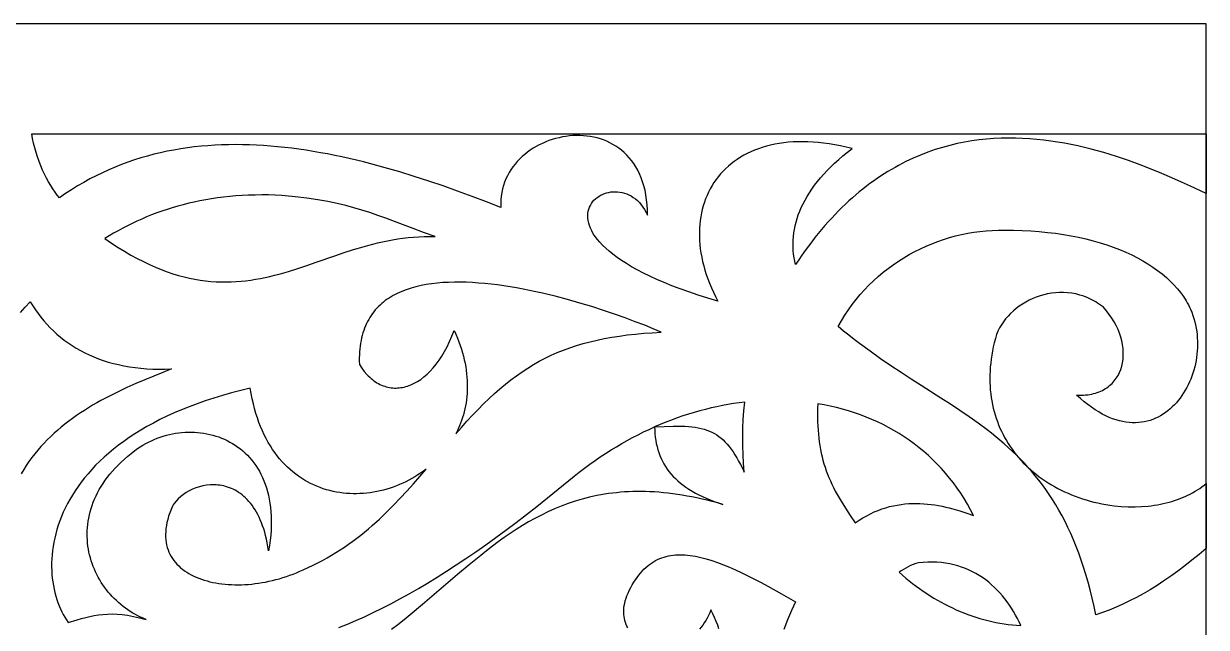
# Model space of a CAD drawing. Extents: x -52 to 65, y -44 to -4.
# Drawn here: x 31.56 to 64.55, y -20.97 to -4.15 of the extents above; entities that cross this region are included whole.
import ezdxf

# ---------------------------------------------------------------- set-up
doc = ezdxf.new("R2010")
doc.units = 0
doc.header["$MEASUREMENT"] = 0
doc.layers.get('0').update_dxf_attribs({"linetype": 'CONTINUOUS'})
doc.layers.add('LAYER_1', color=18, linetype='CONTINUOUS')

msp = doc.modelspace()

# ---------------------------------------------------------------- linework, layer by layer
msp.add_line((64.545, -44.134), (64.545, -4.148))
at = {"layer": 'LAYER_1'}
for points in [[(64.545, -4.148), (-51.907, -4.148)], [(31.473, -12.2), (31.61, -12.047), (31.748, -11.896), (31.817, -12.008), (31.89, -12.117), (31.966, -12.223), (32.045, -12.327), (32.128, -12.427), (32.214, -12.525), (32.303, -12.619), (32.396, -12.71), (32.492, -12.798), (32.592, -12.883), (32.695, -12.964), (32.802, -13.041), (32.912, -13.116), (33.026, -13.186), (33.144, -13.253), (33.265, -13.316), (33.389, -13.376), (33.517, -13.431), (33.649, -13.483), (33.784, -13.531), (33.922, -13.575), (34.065, -13.614), (34.211, -13.649), (34.36, -13.681), (34.514, -13.707), (34.671, -13.73), (34.831, -13.748), (34.996, -13.761), (35.164, -13.77), (35.336, -13.774), (35.511, -13.773), (35.69, -13.768), (35.44, -13.866), (35.189, -13.967), (34.939, -14.07), (34.69, -14.177), (34.442, -14.288), (34.197, -14.403), (33.956, -14.524), (33.718, -14.65), (33.601, -14.715), (33.485, -14.782), (33.37, -14.851), (33.257, -14.922), (33.145, -14.994), (33.035, -15.068), (32.927, -15.145), (32.82, -15.223), (32.716, -15.303), (32.613, -15.386), (32.512, -15.471), (32.414, -15.558), (32.317, -15.647), (32.223, -15.74), (32.131, -15.834), (32.042, -15.931), (31.956, -16.031), (31.872, -16.134), (31.79, -16.239), (31.712, -16.347), (31.636, -16.459), (31.564, -16.573), (31.494, -16.69)], [(40.357, -20.975), (40.592, -20.881), (40.829, -20.78), (41.069, -20.673), (41.312, -20.559), (41.558, -20.438), (41.806, -20.311), (42.058, -20.177), (42.312, -20.036), (42.57, -19.888), (42.83, -19.734), (43.093, -19.573), (43.359, -19.405), (43.627, -19.231), (43.899, -19.05), (44.173, -18.863), (44.451, -18.669), (44.731, -18.468), (45.014, -18.26), (45.299, -18.046), (45.588, -17.825), (45.879, -17.597), (46.174, -17.363), (46.471, -17.122), (46.771, -16.875), (46.914, -16.758), (47.059, -16.644), (47.204, -16.533), (47.35, -16.425), (47.497, -16.32), (47.645, -16.219), (47.794, -16.121), (47.943, -16.026), (48.093, -15.935), (48.244, -15.846), (48.395, -15.761), (48.547, -15.679), (48.7, -15.601), (48.853, -15.525), (49.006, -15.453), (49.16, -15.384), (49.163, -15.481), (49.169, -15.575), (49.178, -15.668), (49.191, -15.758), (49.207, -15.847), (49.226, -15.933), (49.249, -16.018), (49.275, -16.1), (49.305, -16.181), (49.338, -16.26), (49.375, -16.337), (49.416, -16.412), (49.46, -16.486), (49.508, -16.557), (49.56, -16.627), (49.615, -16.695), (49.675, -16.761), (49.738, -16.825), (49.805, -16.888), (49.877, -16.948), (49.952, -17.007), (50.032, -17.064), (50.115, -17.12), (50.203, -17.174), (50.295, -17.226), (50.392, -17.276), (50.492, -17.325), (50.597, -17.372), (50.707, -17.417), (50.821, -17.461), (50.939, -17.503), (51.062, -17.544), (50.914, -17.502), (50.768, -17.464), (50.623, -17.428), (50.481, -17.394), (50.34, -17.363), (50.201, -17.335), (50.064, -17.309), (49.929, -17.286), (49.796, -17.265), (49.664, -17.247), (49.534, -17.231), (49.405, -17.217), (49.279, -17.206), (49.153, -17.197), (49.03, -17.191), (48.908, -17.186), (48.787, -17.184), (48.668, -17.184), (48.55, -17.186), (48.434, -17.191), (48.319, -17.197), (48.206, -17.205), (48.094, -17.216), (47.983, -17.228), (47.873, -17.242), (47.765, -17.258), (47.658, -17.277), (47.552, -17.296), (47.344, -17.342), (47.141, -17.394), (46.942, -17.453), (46.746, -17.518), (46.555, -17.59), (46.367, -17.667), (46.182, -17.75), (46.001, -17.839), (45.822, -17.933), (45.646, -18.031), (45.473, -18.134), (45.302, -18.242), (45.133, -18.353), (44.965, -18.468), (44.799, -18.587), (44.635, -18.71), (44.472, -18.835), (44.309, -18.963), (43.986, -19.226), (43.663, -19.497), (43.013, -20.053), (42.682, -20.335), (42.344, -20.616), (42.172, -20.756), (41.998, -20.894), (41.822, -21.032)], [(48.411, -20.984), (48.386, -20.936), (48.364, -20.886), (48.345, -20.835), (48.329, -20.782), (48.316, -20.726), (48.307, -20.67), (48.301, -20.611), (48.298, -20.551), (48.299, -20.49), (48.304, -20.426), (48.312, -20.362), (48.325, -20.295), (48.342, -20.228), (48.363, -20.158), (48.388, -20.088), (48.418, -20.016), (48.452, -19.943), (48.493, -19.862), (48.536, -19.785), (48.579, -19.712), (48.624, -19.643), (48.669, -19.577), (48.716, -19.515), (48.764, -19.457), (48.813, -19.402), (48.863, -19.35), (48.914, -19.302), (48.966, -19.257), (49.019, -19.215), (49.074, -19.176), (49.129, -19.141), (49.185, -19.109), (49.243, -19.08), (49.301, -19.053), (49.36, -19.03), (49.421, -19.01), (49.482, -18.992), (49.545, -18.978), (49.608, -18.966), (49.673, -18.957), (49.738, -18.95), (49.804, -18.946), (49.872, -18.945), (49.94, -18.946), (50.009, -18.949), (50.079, -18.955), (50.151, -18.963), (50.223, -18.973), (50.296, -18.986), (50.445, -19.018), (50.597, -19.058), (50.753, -19.106), (50.913, -19.161), (51.076, -19.224), (51.243, -19.293), (51.413, -19.368), (51.587, -19.449), (51.763, -19.536), (51.943, -19.627), (52.127, -19.723), (52.313, -19.823), (52.696, -20.033), (53.09, -20.256), (52.979, -20.502), (52.869, -20.761), (52.76, -21.033)], [(50.954, -21.014), (50.918, -20.91), (50.878, -20.805), (50.833, -20.698), (50.783, -20.59), (50.727, -20.48), (50.695, -20.56), (50.661, -20.636), (50.624, -20.709), (50.585, -20.778), (50.544, -20.844), (50.501, -20.906), (50.456, -20.965), (50.409, -21.021)]]:
    msp.add_lwpolyline(points, dxfattribs=at)
for points in [[(31.792, -7.213), (64.545, -7.213), (64.545, -8.88), (64.102, -8.674), (63.853, -8.561), (63.587, -8.442), (63.306, -8.322), (63.009, -8.2), (62.698, -8.079), (62.374, -7.961), (62.207, -7.903), (62.038, -7.848), (61.865, -7.793), (61.69, -7.741), (61.512, -7.691), (61.332, -7.643), (61.15, -7.597), (60.965, -7.555), (60.778, -7.515), (60.589, -7.479), (60.398, -7.447), (60.206, -7.418), (60.012, -7.393), (59.816, -7.372), (59.619, -7.356), (59.421, -7.345), (59.221, -7.338), (59.02, -7.337), (58.819, -7.341), (58.617, -7.35), (58.413, -7.366), (58.21, -7.387), (58.006, -7.415), (57.801, -7.45), (57.596, -7.491), (57.391, -7.54), (57.187, -7.595), (56.982, -7.658), (56.777, -7.729), (56.573, -7.808), (56.369, -7.895), (56.268, -7.942), (56.166, -7.991), (56.065, -8.042), (55.964, -8.095), (55.863, -8.151), (55.762, -8.208), (55.662, -8.268), (55.561, -8.331), (55.461, -8.395), (55.362, -8.462), (55.262, -8.532), (55.163, -8.604), (55.064, -8.678), (54.966, -8.755), (54.868, -8.834), (54.77, -8.916), (54.673, -9.001), (54.576, -9.088), (54.479, -9.177), (54.383, -9.27), (54.288, -9.365), (54.192, -9.463), (54.098, -9.563), (54.003, -9.667), (53.91, -9.773), (53.816, -9.882), (53.724, -9.994), (53.631, -10.109), (53.54, -10.226), (53.449, -10.347), (53.358, -10.471), (53.268, -10.598), (53.179, -10.727), (53.09, -10.86), (53.068, -10.765), (53.05, -10.668), (53.036, -10.572), (53.026, -10.474), (53.02, -10.376), (53.019, -10.278), (53.022, -10.179), (53.029, -10.079), (53.041, -9.979), (53.057, -9.879), (53.077, -9.778), (53.102, -9.677), (53.132, -9.575), (53.167, -9.474), (53.206, -9.372), (53.25, -9.269), (53.299, -9.167), (53.354, -9.064), (53.413, -8.961), (53.477, -8.858), (53.546, -8.755), (53.62, -8.652), (53.7, -8.549), (53.785, -8.446), (53.876, -8.343), (53.972, -8.24), (54.073, -8.137), (54.18, -8.034), (54.292, -7.932), (54.411, -7.829), (54.534, -7.727), (54.664, -7.625), (54.5, -7.585), (54.339, -7.55), (54.181, -7.52), (54.026, -7.495), (53.873, -7.474), (53.724, -7.458), (53.577, -7.446), (53.433, -7.439), (53.292, -7.436), (53.154, -7.438), (53.019, -7.444), (52.887, -7.454), (52.759, -7.468), (52.633, -7.486), (52.511, -7.508), (52.391, -7.534), (52.275, -7.563), (52.162, -7.597), (52.052, -7.634), (51.946, -7.674), (51.843, -7.718), (51.743, -7.766), (51.646, -7.816), (51.553, -7.871), (51.464, -7.928), (51.377, -7.988), (51.295, -8.052), (51.215, -8.118), (51.14, -8.188), (51.067, -8.26), (50.999, -8.335), (50.934, -8.413), (50.872, -8.493), (50.815, -8.576), (50.761, -8.661), (50.71, -8.749), (50.664, -8.839), (50.621, -8.931), (50.582, -9.025), (50.547, -9.122), (50.515, -9.221), (50.488, -9.321), (50.465, -9.423), (50.445, -9.528), (50.429, -9.634), (50.418, -9.741), (50.41, -9.85), (50.407, -9.961), (50.407, -10.073), (50.412, -10.187), (50.421, -10.302), (50.434, -10.418), (50.451, -10.535), (50.473, -10.653), (50.498, -10.772), (50.528, -10.893), (50.562, -11.014), (50.601, -11.136), (50.644, -11.258), (50.691, -11.381), (50.743, -11.505), (50.799, -11.629), (50.86, -11.754), (50.925, -11.879), (50.641, -11.794), (50.371, -11.709), (50.115, -11.623), (49.872, -11.536), (49.642, -11.449), (49.425, -11.361), (49.22, -11.273), (49.027, -11.185), (48.846, -11.097), (48.677, -11.009), (48.519, -10.922), (48.373, -10.834), (48.237, -10.747), (48.111, -10.66), (47.996, -10.574), (47.89, -10.489), (47.795, -10.404), (47.708, -10.321), (47.631, -10.239), (47.562, -10.157), (47.502, -10.078), (47.45, -9.999), (47.407, -9.922), (47.37, -9.847), (47.342, -9.773), (47.32, -9.702), (47.305, -9.632), (47.296, -9.565), (47.294, -9.499), (47.298, -9.436), (47.308, -9.376), (47.322, -9.318), (47.342, -9.262), (47.367, -9.21), (47.397, -9.16), (47.43, -9.114), (47.468, -9.07), (47.509, -9.03), (47.554, -8.993), (47.602, -8.959), (47.653, -8.929), (47.706, -8.903), (47.762, -8.881), (47.819, -8.862), (47.879, -8.848), (47.94, -8.837), (48.001, -8.831), (48.064, -8.83), (48.128, -8.832), (48.192, -8.84), (48.255, -8.852), (48.319, -8.869), (48.382, -8.89), (48.444, -8.917), (48.505, -8.949), (48.565, -8.987), (48.623, -9.029), (48.679, -9.077), (48.733, -9.131), (48.784, -9.191), (48.833, -9.256), (48.878, -9.327), (48.92, -9.405), (48.959, -9.488), (48.957, -9.337), (48.949, -9.192), (48.935, -9.053), (48.915, -8.919), (48.891, -8.791), (48.86, -8.669), (48.825, -8.552), (48.785, -8.44), (48.741, -8.334), (48.691, -8.233), (48.638, -8.138), (48.581, -8.048), (48.519, -7.963), (48.454, -7.883), (48.386, -7.809), (48.314, -7.739), (48.239, -7.675), (48.162, -7.615), (48.081, -7.56), (47.998, -7.51), (47.913, -7.465), (47.826, -7.425), (47.737, -7.389), (47.646, -7.358), (47.554, -7.331), (47.46, -7.309), (47.365, -7.292), (47.269, -7.278), (47.173, -7.27), (47.076, -7.265), (46.979, -7.265), (46.881, -7.268), (46.784, -7.276), (46.687, -7.288), (46.59, -7.304), (46.494, -7.324), (46.399, -7.348), (46.305, -7.376), (46.212, -7.407), (46.121, -7.443), (46.031, -7.482), (45.943, -7.524), (45.857, -7.57), (45.773, -7.62), (45.692, -7.673), (45.613, -7.73), (45.537, -7.79), (45.465, -7.853), (45.395, -7.919), (45.329, -7.989), (45.266, -8.062), (45.207, -8.138), (45.152, -8.216), (45.102, -8.298), (45.055, -8.383), (45.013, -8.471), (44.976, -8.561), (44.944, -8.655), (44.918, -8.751), (44.896, -8.849), (44.88, -8.951), (44.87, -9.054), (44.866, -9.161), (44.868, -9.269), (44.468, -9.113), (44.067, -8.96), (43.665, -8.812), (43.262, -8.669), (42.858, -8.532), (42.455, -8.402), (42.051, -8.277), (41.647, -8.161), (41.244, -8.052), (41.042, -8.001), (40.841, -7.952), (40.64, -7.905), (40.439, -7.86), (40.238, -7.818), (40.038, -7.779), (39.838, -7.742), (39.638, -7.707), (39.439, -7.675), (39.24, -7.646), (39.041, -7.62), (38.843, -7.596), (38.645, -7.576), (38.448, -7.558), (38.252, -7.544), (38.055, -7.533), (37.86, -7.524), (37.665, -7.52), (37.471, -7.518), (37.277, -7.52), (37.084, -7.526), (36.892, -7.535), (36.7, -7.547), (36.509, -7.564), (36.319, -7.584), (36.13, -7.608), (35.942, -7.636), (35.755, -7.668), (35.568, -7.704), (35.382, -7.744), (35.198, -7.788), (35.014, -7.836), (34.831, -7.889), (34.65, -7.946), (34.469, -8.008), (34.29, -8.074), (34.111, -8.145), (33.934, -8.22), (33.758, -8.3), (33.583, -8.385), (33.41, -8.475), (33.237, -8.569), (33.066, -8.669), (32.896, -8.774), (32.728, -8.884), (32.561, -8.999), (32.499, -8.924), (32.438, -8.842), (32.377, -8.754), (32.317, -8.659), (32.259, -8.558), (32.201, -8.452), (32.146, -8.341), (32.093, -8.226), (32.042, -8.108), (31.995, -7.986), (31.951, -7.861), (31.91, -7.734), (31.874, -7.605), (31.841, -7.475), (31.814, -7.344)], [(33.827, -10.134), (34.013, -10.262), (34.196, -10.38), (34.377, -10.491), (34.554, -10.594), (34.729, -10.69), (34.901, -10.778), (35.07, -10.859), (35.237, -10.932), (35.402, -10.999), (35.564, -11.06), (35.723, -11.114), (35.881, -11.161), (36.036, -11.203), (36.189, -11.239), (36.341, -11.27), (36.49, -11.294), (36.638, -11.314), (36.784, -11.329), (36.928, -11.339), (37.07, -11.344), (37.212, -11.345), (37.351, -11.342), (37.49, -11.335), (37.627, -11.324), (37.763, -11.309), (37.898, -11.291), (38.032, -11.27), (38.165, -11.246), (38.297, -11.219), (38.429, -11.189), (38.56, -11.157), (38.69, -11.123), (38.949, -11.049), (39.207, -10.969), (39.464, -10.883), (39.72, -10.795), (40.237, -10.616), (40.498, -10.528), (40.761, -10.443), (41.027, -10.363), (41.162, -10.326), (41.298, -10.29), (41.435, -10.256), (41.573, -10.225), (41.712, -10.196), (41.853, -10.169), (41.995, -10.146), (42.139, -10.125), (42.284, -10.108), (42.431, -10.094), (42.58, -10.084), (42.731, -10.078), (42.884, -10.075), (43.038, -10.077), (42.718, -9.962), (42.425, -9.854), (41.903, -9.659), (41.666, -9.571), (41.439, -9.489), (41.218, -9.412), (40.998, -9.341), (40.775, -9.276), (40.545, -9.215), (40.303, -9.158), (40.045, -9.106), (39.767, -9.058), (39.464, -9.013), (39.132, -8.972), (38.767, -8.934), (38.575, -8.926), (38.387, -8.921), (38.201, -8.92), (38.017, -8.922), (37.836, -8.928), (37.658, -8.936), (37.482, -8.948), (37.309, -8.963), (37.139, -8.982), (36.97, -9.003), (36.805, -9.027), (36.641, -9.054), (36.48, -9.085), (36.322, -9.118), (36.165, -9.153), (36.011, -9.192), (35.859, -9.233), (35.709, -9.277), (35.562, -9.323), (35.416, -9.372), (35.273, -9.423), (35.132, -9.477), (34.993, -9.533), (34.856, -9.591), (34.72, -9.652), (34.587, -9.715), (34.456, -9.78), (34.326, -9.847), (34.199, -9.916), (34.073, -9.987), (33.949, -10.06)], [(64.545, -16.963), (64.545, -18.762), (64.54, -18.767), (64.343, -18.937), (64.145, -19.099), (63.949, -19.254), (63.753, -19.401), (63.558, -19.542), (63.363, -19.675), (63.17, -19.8), (62.977, -19.919), (62.785, -20.031), (62.594, -20.136), (62.404, -20.234), (62.214, -20.325), (62.026, -20.409), (61.838, -20.487), (61.652, -20.558), (61.467, -20.623), (61.416, -20.384), (61.363, -20.152), (61.306, -19.926), (61.248, -19.708), (61.186, -19.496), (61.122, -19.291), (61.055, -19.092), (60.986, -18.899), (60.915, -18.712), (60.841, -18.531), (60.764, -18.355), (60.685, -18.185), (60.604, -18.02), (60.521, -17.86), (60.435, -17.705), (60.347, -17.555), (60.257, -17.409), (60.165, -17.267), (60.071, -17.13), (59.974, -16.997), (59.876, -16.868), (59.775, -16.743), (59.673, -16.621), (59.569, -16.502), (59.463, -16.387), (59.355, -16.275), (59.245, -16.165), (59.134, -16.059), (59.021, -15.955), (58.906, -15.853), (58.789, -15.753), (58.671, -15.656), (58.552, -15.56), (58.43, -15.466), (58.184, -15.282), (57.931, -15.103), (57.674, -14.928), (57.411, -14.754), (57.144, -14.581), (56.596, -14.232), (56.317, -14.053), (56.034, -13.869), (55.748, -13.679), (55.459, -13.482), (55.167, -13.275), (54.873, -13.059), (54.726, -12.947), (54.578, -12.831), (54.429, -12.712), (54.28, -12.59), (54.37, -12.43), (54.464, -12.273), (54.564, -12.122), (54.67, -11.975), (54.78, -11.832), (54.894, -11.694), (55.014, -11.561), (55.137, -11.433), (55.265, -11.309), (55.397, -11.19), (55.532, -11.076), (55.672, -10.967), (55.814, -10.863), (55.96, -10.764), (56.109, -10.67), (56.26, -10.581), (56.414, -10.498), (56.571, -10.419), (56.73, -10.346), (56.891, -10.279), (57.054, -10.216), (57.219, -10.16), (57.385, -10.108), (57.553, -10.063), (57.721, -10.023), (57.891, -9.988), (58.061, -9.96), (58.232, -9.937), (58.404, -9.92), (58.575, -9.908), (58.747, -9.903), (58.918, -9.904), (59.166, -9.905), (59.409, -9.911), (59.648, -9.923), (59.883, -9.94), (60.112, -9.962), (60.337, -9.989), (60.558, -10.021), (60.773, -10.058), (60.983, -10.1), (61.188, -10.147), (61.387, -10.198), (61.581, -10.253), (61.769, -10.313), (61.951, -10.377), (62.128, -10.444), (62.298, -10.516), (62.463, -10.592), (62.621, -10.671), (62.772, -10.754), (62.917, -10.84), (63.056, -10.93), (63.187, -11.023), (63.312, -11.119), (63.43, -11.218), (63.54, -11.32), (63.643, -11.424), (63.739, -11.532), (63.828, -11.641), (63.908, -11.754), (63.981, -11.868), (64.014, -11.926), (64.046, -11.985), (64.075, -12.044), (64.103, -12.104), (64.138, -12.189), (64.17, -12.276), (64.198, -12.363), (64.223, -12.452), (64.244, -12.541), (64.262, -12.631), (64.276, -12.721), (64.287, -12.812), (64.294, -12.903), (64.299, -12.994), (64.3, -13.085), (64.297, -13.176), (64.292, -13.267), (64.284, -13.358), (64.272, -13.447), (64.258, -13.537), (64.24, -13.625), (64.22, -13.713), (64.196, -13.799), (64.17, -13.884), (64.141, -13.968), (64.11, -14.051), (64.075, -14.132), (64.038, -14.211), (63.999, -14.289), (63.957, -14.364), (63.912, -14.438), (63.865, -14.509), (63.816, -14.578), (63.764, -14.644), (63.71, -14.708), (63.653, -14.769), (63.595, -14.828), (63.534, -14.883), (63.471, -14.935), (63.406, -14.984), (63.339, -15.029), (63.27, -15.071), (63.199, -15.109), (63.126, -15.144), (63.051, -15.174), (62.975, -15.201), (62.896, -15.223), (62.816, -15.241), (62.735, -15.255), (62.651, -15.264), (62.567, -15.268), (62.48, -15.267), (62.392, -15.262), (62.303, -15.251), (62.212, -15.236), (62.12, -15.215), (62.027, -15.188), (61.932, -15.156), (61.837, -15.118), (61.74, -15.074), (61.642, -15.024), (61.543, -14.968), (61.443, -14.906), (61.342, -14.838), (61.24, -14.762), (61.137, -14.681), (61.033, -14.592), (60.929, -14.497), (60.994, -14.499), (61.057, -14.499), (61.119, -14.497), (61.179, -14.493), (61.237, -14.486), (61.294, -14.478), (61.349, -14.467), (61.403, -14.455), (61.455, -14.441), (61.505, -14.425), (61.554, -14.407), (61.601, -14.387), (61.646, -14.365), (61.69, -14.342), (61.732, -14.317), (61.772, -14.291), (61.811, -14.263), (61.848, -14.234), (61.883, -14.203), (61.917, -14.17), (61.949, -14.137), (61.979, -14.102), (62.007, -14.065), (62.034, -14.028), (62.059, -13.989), (62.083, -13.949), (62.125, -13.866), (62.16, -13.78), (62.188, -13.689), (62.209, -13.595), (62.223, -13.499), (62.23, -13.4), (62.23, -13.298), (62.223, -13.195), (62.209, -13.091), (62.188, -12.985), (62.16, -12.879), (62.125, -12.773), (62.082, -12.666), (62.032, -12.56), (61.975, -12.455), (61.911, -12.351), (61.839, -12.249), (61.76, -12.148), (61.673, -12.05), (61.621, -12.009), (61.568, -11.971), (61.514, -11.936), (61.46, -11.902), (61.405, -11.871), (61.351, -11.841), (61.24, -11.789), (61.128, -11.745), (61.016, -11.708), (60.903, -11.68), (60.79, -11.659), (60.676, -11.645), (60.563, -11.638), (60.451, -11.638), (60.34, -11.645), (60.229, -11.657), (60.12, -11.676), (60.013, -11.701), (59.907, -11.732), (59.804, -11.768), (59.703, -11.809), (59.604, -11.855), (59.509, -11.906), (59.417, -11.961), (59.329, -12.021), (59.244, -12.085), (59.163, -12.152), (59.087, -12.223), (59.015, -12.298), (58.948, -12.376), (58.886, -12.456), (58.829, -12.54), (58.779, -12.625), (58.734, -12.714), (58.695, -12.804), (58.662, -12.921), (58.632, -13.037), (58.605, -13.152), (58.582, -13.266), (58.561, -13.38), (58.544, -13.492), (58.531, -13.604), (58.52, -13.714), (58.513, -13.824), (58.508, -13.932), (58.507, -14.039), (58.509, -14.146), (58.513, -14.251), (58.521, -14.355), (58.531, -14.458), (58.545, -14.56), (58.561, -14.66), (58.58, -14.759), (58.602, -14.857), (58.627, -14.954), (58.654, -15.05), (58.684, -15.144), (58.717, -15.236), (58.753, -15.328), (58.791, -15.418), (58.831, -15.506), (58.875, -15.594), (58.92, -15.679), (58.968, -15.763), (59.019, -15.846), (59.072, -15.927), (59.128, -16.007), (59.185, -16.085), (59.246, -16.161), (59.308, -16.236), (59.373, -16.309), (59.44, -16.38), (59.509, -16.45), (59.58, -16.518), (59.653, -16.584), (59.729, -16.648), (59.806, -16.711), (59.886, -16.772), (59.967, -16.831), (60.051, -16.888), (60.137, -16.943), (60.224, -16.996), (60.313, -17.047), (60.404, -17.097), (60.497, -17.144), (60.592, -17.189), (60.689, -17.233), (60.787, -17.274), (60.887, -17.313), (60.988, -17.35), (61.091, -17.385), (61.196, -17.417), (61.303, -17.448), (61.41, -17.476), (61.52, -17.502), (61.631, -17.526), (61.743, -17.548), (61.856, -17.567), (61.971, -17.584), (62.172, -17.601), (62.367, -17.61), (62.557, -17.611), (62.741, -17.604), (62.92, -17.59), (63.008, -17.58), (63.094, -17.568), (63.179, -17.555), (63.263, -17.539), (63.345, -17.522), (63.426, -17.503), (63.506, -17.482), (63.584, -17.46), (63.661, -17.435), (63.737, -17.409), (63.811, -17.381), (63.885, -17.352), (63.957, -17.321), (64.027, -17.287), (64.096, -17.253), (64.164, -17.216), (64.231, -17.178), (64.297, -17.139), (64.361, -17.097), (64.424, -17.054), (64.485, -17.01)], [(43.613, -15.581), (43.77, -15.399), (43.927, -15.224), (44.081, -15.056), (44.235, -14.895), (44.388, -14.742), (44.541, -14.595), (44.693, -14.454), (44.845, -14.32), (44.998, -14.193), (45.152, -14.071), (45.307, -13.956), (45.463, -13.847), (45.621, -13.744), (45.781, -13.646), (45.943, -13.555), (46.108, -13.468), (46.275, -13.388), (46.446, -13.312), (46.62, -13.242), (46.798, -13.177), (46.98, -13.116), (47.167, -13.061), (47.358, -13.01), (47.555, -12.964), (47.756, -12.922), (47.963, -12.884), (48.177, -12.851), (48.396, -12.822), (48.622, -12.797), (48.855, -12.775), (49.094, -12.758), (49.342, -12.744), (49.123, -12.651), (48.883, -12.553), (48.621, -12.451), (48.342, -12.347), (48.045, -12.241), (47.734, -12.136), (47.411, -12.032), (47.076, -11.931), (46.733, -11.834), (46.383, -11.743), (46.028, -11.657), (45.85, -11.617), (45.671, -11.58), (45.491, -11.544), (45.312, -11.511), (45.133, -11.481), (44.955, -11.453), (44.777, -11.429), (44.6, -11.407), (44.424, -11.389), (44.25, -11.374), (44.078, -11.362), (43.908, -11.354), (43.739, -11.351), (43.574, -11.351), (43.411, -11.355), (43.251, -11.364), (43.094, -11.377), (42.94, -11.395), (42.791, -11.417), (42.645, -11.445), (42.503, -11.478), (42.366, -11.516), (42.233, -11.56), (42.106, -11.609), (41.983, -11.664), (41.866, -11.725), (41.81, -11.758), (41.755, -11.792), (41.701, -11.828), (41.649, -11.865), (41.599, -11.904), (41.55, -11.945), (41.502, -11.988), (41.457, -12.032), (41.413, -12.077), (41.37, -12.125), (41.33, -12.174), (41.291, -12.225), (41.253, -12.277), (41.218, -12.332), (41.185, -12.388), (41.153, -12.446), (41.123, -12.506), (41.095, -12.568), (41.07, -12.631), (41.046, -12.697), (41.024, -12.765), (41.004, -12.834), (40.986, -12.905), (40.971, -12.979), (40.957, -13.054), (40.946, -13.132), (40.937, -13.211), (40.93, -13.293), (40.926, -13.376), (40.923, -13.462), (40.923, -13.55), (40.926, -13.64), (40.993, -13.743), (41.063, -13.836), (41.137, -13.922), (41.175, -13.961), (41.213, -13.998), (41.253, -14.033), (41.293, -14.066), (41.333, -14.097), (41.374, -14.125), (41.416, -14.152), (41.458, -14.176), (41.5, -14.198), (41.543, -14.218), (41.587, -14.236), (41.631, -14.251), (41.675, -14.265), (41.72, -14.276), (41.765, -14.285), (41.81, -14.292), (41.855, -14.297), (41.901, -14.3), (41.947, -14.301), (41.993, -14.299), (42.039, -14.296), (42.085, -14.29), (42.132, -14.283), (42.178, -14.273), (42.225, -14.261), (42.271, -14.247), (42.363, -14.212), (42.456, -14.169), (42.547, -14.118), (42.638, -14.058), (42.727, -13.99), (42.815, -13.914), (42.902, -13.83), (42.987, -13.737), (43.069, -13.636), (43.15, -13.526), (43.227, -13.409), (43.302, -13.283), (43.374, -13.149), (43.443, -13.007), (43.508, -12.857), (43.569, -12.698), (43.616, -12.803), (43.659, -12.907), (43.7, -13.01), (43.736, -13.112), (43.77, -13.214), (43.8, -13.315), (43.827, -13.414), (43.851, -13.513), (43.872, -13.611), (43.89, -13.708), (43.905, -13.804), (43.917, -13.9), (43.926, -13.994), (43.932, -14.087), (43.935, -14.18), (43.936, -14.271), (43.934, -14.361), (43.929, -14.45), (43.922, -14.538), (43.912, -14.625), (43.9, -14.711), (43.885, -14.796), (43.868, -14.88), (43.849, -14.963), (43.827, -15.044), (43.803, -15.124), (43.776, -15.204), (43.748, -15.281), (43.717, -15.358), (43.684, -15.434), (43.649, -15.508)], [(37.884, -14.306), (37.617, -14.369), (37.358, -14.437), (37.107, -14.507), (36.863, -14.581), (36.627, -14.658), (36.398, -14.738), (36.177, -14.82), (35.964, -14.906), (35.757, -14.994), (35.558, -15.085), (35.365, -15.179), (35.18, -15.275), (35.001, -15.373), (34.829, -15.473), (34.664, -15.575), (34.506, -15.679), (34.353, -15.786), (34.208, -15.893), (34.068, -16.003), (33.935, -16.114), (33.808, -16.226), (33.687, -16.34), (33.571, -16.454), (33.462, -16.57), (33.358, -16.687), (33.26, -16.805), (33.168, -16.923), (33.081, -17.042), (32.999, -17.162), (32.923, -17.282), (32.852, -17.402), (32.786, -17.522), (32.725, -17.643), (32.669, -17.763), (32.617, -17.884), (32.571, -18.004), (32.529, -18.124), (32.491, -18.243), (32.458, -18.362), (32.43, -18.48), (32.405, -18.597), (32.385, -18.714), (32.369, -18.829), (32.357, -18.944), (32.348, -19.057), (32.344, -19.169), (32.343, -19.279), (32.346, -19.388), (32.352, -19.495), (32.362, -19.6), (32.375, -19.704), (32.391, -19.805), (32.411, -19.905), (32.434, -20.002), (32.459, -20.097), (32.487, -20.19), (32.519, -20.28), (32.552, -20.367), (32.589, -20.452), (32.628, -20.533), (32.669, -20.612), (32.713, -20.688), (32.759, -20.761), (32.807, -20.83), (33.056, -20.755), (33.176, -20.721), (33.294, -20.69), (33.412, -20.662), (33.53, -20.639), (33.65, -20.62), (33.773, -20.606), (33.899, -20.597), (34.03, -20.595), (34.167, -20.6), (34.31, -20.613), (34.462, -20.633), (34.623, -20.662), (34.794, -20.7), (34.976, -20.748), (34.9, -20.717), (34.825, -20.684), (34.751, -20.648), (34.678, -20.61), (34.607, -20.57), (34.537, -20.527), (34.468, -20.482), (34.401, -20.434), (34.335, -20.385), (34.271, -20.333), (34.208, -20.28), (34.148, -20.224), (34.089, -20.167), (34.031, -20.108), (33.976, -20.046), (33.922, -19.984), (33.871, -19.919), (33.821, -19.853), (33.774, -19.785), (33.728, -19.716), (33.685, -19.645), (33.644, -19.573), (33.606, -19.5), (33.569, -19.425), (33.535, -19.349), (33.504, -19.272), (33.475, -19.193), (33.448, -19.114), (33.425, -19.034), (33.403, -18.952), (33.385, -18.87), (33.369, -18.787), (33.357, -18.704), (33.347, -18.619), (33.34, -18.534), (33.336, -18.448), (33.335, -18.362), (33.337, -18.275), (33.342, -18.188), (33.351, -18.101), (33.363, -18.013), (33.378, -17.925), (33.396, -17.837), (33.418, -17.748), (33.444, -17.66), (33.473, -17.571), (33.506, -17.483), (33.542, -17.395), (33.582, -17.307), (33.626, -17.219), (33.673, -17.131), (33.725, -17.044), (33.78, -16.957), (33.839, -16.87), (33.903, -16.784), (33.97, -16.698), (34.042, -16.614), (34.118, -16.529), (34.198, -16.446), (34.282, -16.363), (34.371, -16.281), (34.465, -16.201), (34.562, -16.121), (34.664, -16.042), (34.738, -15.989), (34.812, -15.939), (34.889, -15.892), (34.966, -15.847), (35.045, -15.806), (35.126, -15.767), (35.207, -15.732), (35.29, -15.699), (35.373, -15.669), (35.458, -15.642), (35.543, -15.617), (35.628, -15.596), (35.715, -15.578), (35.801, -15.562), (35.888, -15.55), (35.976, -15.541), (36.063, -15.534), (36.15, -15.531), (36.238, -15.53), (36.325, -15.533), (36.411, -15.539), (36.498, -15.547), (36.584, -15.559), (36.669, -15.574), (36.754, -15.592), (36.837, -15.613), (36.92, -15.637), (37.002, -15.664), (37.083, -15.695), (37.162, -15.728), (37.24, -15.765), (37.317, -15.805), (37.392, -15.848), (37.466, -15.894), (37.537, -15.944), (37.607, -15.996), (37.675, -16.052), (37.741, -16.111), (37.805, -16.174), (37.866, -16.24), (37.926, -16.309), (37.982, -16.381), (38.036, -16.457), (38.088, -16.536), (38.136, -16.618), (38.182, -16.704), (38.225, -16.793), (38.264, -16.885), (38.301, -16.981), (38.334, -17.08), (38.364, -17.183), (38.39, -17.289), (38.413, -17.398), (38.432, -17.511), (38.447, -17.628), (38.458, -17.747), (38.465, -17.871), (38.469, -17.998), (38.467, -18.128), (38.462, -18.262), (38.452, -18.399), (38.438, -18.54), (38.418, -18.685), (38.395, -18.833), (38.377, -18.722), (38.357, -18.615), (38.335, -18.512), (38.311, -18.412), (38.285, -18.317), (38.257, -18.226), (38.228, -18.138), (38.196, -18.055), (38.163, -17.974), (38.128, -17.898), (38.092, -17.825), (38.054, -17.756), (38.015, -17.69), (37.974, -17.627), (37.933, -17.568), (37.889, -17.512), (37.845, -17.459), (37.8, -17.41), (37.754, -17.363), (37.706, -17.32), (37.658, -17.28), (37.609, -17.242), (37.559, -17.208), (37.509, -17.176), (37.458, -17.147), (37.407, -17.121), (37.355, -17.098), (37.302, -17.077), (37.249, -17.059), (37.196, -17.043), (37.143, -17.029), (37.09, -17.019), (37.036, -17.01), (36.983, -17.004), (36.929, -16.999), (36.876, -16.997), (36.823, -16.998), (36.77, -17), (36.666, -17.01), (36.563, -17.028), (36.463, -17.053), (36.366, -17.084), (36.272, -17.122), (36.182, -17.166), (36.097, -17.214), (36.017, -17.268), (35.943, -17.326), (35.875, -17.388), (35.814, -17.453), (35.76, -17.521), (35.736, -17.556), (35.713, -17.592), (35.673, -17.688), (35.637, -17.781), (35.606, -17.873), (35.58, -17.962), (35.559, -18.05), (35.543, -18.135), (35.531, -18.218), (35.524, -18.299), (35.521, -18.378), (35.522, -18.455), (35.528, -18.529), (35.537, -18.602), (35.551, -18.672), (35.569, -18.74), (35.59, -18.807), (35.615, -18.871), (35.644, -18.933), (35.676, -18.992), (35.712, -19.05), (35.751, -19.105), (35.794, -19.159), (35.839, -19.21), (35.888, -19.259), (35.94, -19.306), (35.994, -19.35), (36.051, -19.393), (36.111, -19.433), (36.174, -19.471), (36.239, -19.507), (36.307, -19.541), (36.377, -19.572), (36.449, -19.602), (36.523, -19.629), (36.599, -19.654), (36.677, -19.677), (36.757, -19.697), (36.839, -19.716), (36.922, -19.732), (37.007, -19.746), (37.094, -19.757), (37.181, -19.767), (37.271, -19.774), (37.361, -19.779), (37.452, -19.782), (37.545, -19.782), (37.638, -19.781), (37.732, -19.777), (37.827, -19.77), (37.922, -19.762), (38.018, -19.751), (38.114, -19.738), (38.211, -19.723), (38.308, -19.706), (38.405, -19.686), (38.502, -19.664), (38.599, -19.639), (38.696, -19.613), (38.793, -19.584), (38.889, -19.553), (38.985, -19.519), (39.08, -19.483), (39.175, -19.445), (39.269, -19.405), (39.362, -19.362), (39.5, -19.3), (39.636, -19.237), (39.768, -19.171), (39.898, -19.102), (40.025, -19.032), (40.15, -18.959), (40.273, -18.885), (40.393, -18.808), (40.511, -18.73), (40.626, -18.649), (40.74, -18.567), (40.852, -18.484), (40.962, -18.398), (41.07, -18.312), (41.176, -18.223), (41.28, -18.133), (41.485, -17.95), (41.683, -17.761), (41.877, -17.568), (42.066, -17.372), (42.251, -17.172), (42.432, -16.969), (42.612, -16.764), (42.789, -16.557), (42.712, -16.614), (42.634, -16.67), (42.555, -16.723), (42.474, -16.773), (42.391, -16.821), (42.307, -16.867), (42.222, -16.91), (42.136, -16.951), (42.048, -16.99), (41.96, -17.025), (41.871, -17.059), (41.78, -17.089), (41.69, -17.117), (41.598, -17.142), (41.506, -17.165), (41.413, -17.185), (41.319, -17.202), (41.226, -17.216), (41.132, -17.228), (41.038, -17.236), (40.943, -17.242), (40.849, -17.245), (40.755, -17.245), (40.66, -17.242), (40.566, -17.236), (40.472, -17.226), (40.379, -17.214), (40.286, -17.199), (40.193, -17.18), (40.101, -17.158), (40.01, -17.134), (39.919, -17.105), (39.83, -17.074), (39.741, -17.039), (39.653, -17.001), (39.566, -16.96), (39.48, -16.915), (39.396, -16.867), (39.312, -16.815), (39.23, -16.76), (39.15, -16.701), (39.071, -16.639), (38.994, -16.573), (38.918, -16.503), (38.844, -16.43), (38.772, -16.354), (38.702, -16.273), (38.634, -16.189), (38.568, -16.101), (38.505, -16.009), (38.443, -15.913), (38.384, -15.814), (38.327, -15.71), (38.273, -15.603), (38.221, -15.492), (38.172, -15.376), (38.125, -15.257), (38.082, -15.133), (38.041, -15.006), (38.003, -14.874), (37.969, -14.738), (37.937, -14.598), (37.909, -14.454)], [(51.674, -14.693), (51.518, -14.712), (51.362, -14.734), (51.205, -14.76), (51.048, -14.788), (50.891, -14.82), (50.734, -14.855), (50.576, -14.894), (50.419, -14.935), (50.261, -14.98), (50.103, -15.028), (49.946, -15.079), (49.788, -15.134), (49.631, -15.191), (49.473, -15.252), (49.316, -15.317), (49.16, -15.384), (49.427, -15.368), (49.672, -15.36), (49.786, -15.359), (49.895, -15.36), (50, -15.364), (50.1, -15.37), (50.195, -15.379), (50.286, -15.391), (50.374, -15.406), (50.457, -15.424), (50.537, -15.445), (50.614, -15.47), (50.687, -15.498), (50.758, -15.53), (50.826, -15.566), (50.891, -15.605), (50.954, -15.649), (51.015, -15.696), (51.074, -15.748), (51.131, -15.805), (51.187, -15.866), (51.242, -15.931), (51.295, -16.002), (51.348, -16.078), (51.4, -16.158), (51.451, -16.244), (51.503, -16.335), (51.554, -16.432), (51.606, -16.534), (51.658, -16.642), (51.638, -16.397), (51.624, -16.152), (51.616, -15.907), (51.615, -15.663), (51.62, -15.42), (51.631, -15.177), (51.649, -14.934)], [(54.756, -18.056), (54.861, -17.984), (54.967, -17.918), (55.073, -17.857), (55.179, -17.803), (55.286, -17.753), (55.392, -17.709), (55.499, -17.669), (55.606, -17.635), (55.712, -17.605), (55.819, -17.58), (55.926, -17.56), (56.032, -17.543), (56.138, -17.531), (56.244, -17.522), (56.349, -17.518), (56.455, -17.517), (56.559, -17.519), (56.664, -17.524), (56.768, -17.533), (56.871, -17.545), (56.974, -17.559), (57.076, -17.576), (57.177, -17.595), (57.278, -17.617), (57.378, -17.641), (57.477, -17.667), (57.673, -17.724), (57.865, -17.787), (58.052, -17.854), (57.969, -17.693), (57.882, -17.535), (57.791, -17.382), (57.695, -17.232), (57.596, -17.087), (57.493, -16.945), (57.385, -16.808), (57.274, -16.675), (57.16, -16.545), (57.041, -16.42), (56.92, -16.299), (56.795, -16.183), (56.666, -16.07), (56.535, -15.962), (56.4, -15.857), (56.262, -15.757), (56.121, -15.661), (55.977, -15.569), (55.831, -15.482), (55.682, -15.399), (55.53, -15.32), (55.375, -15.245), (55.218, -15.175), (55.059, -15.108), (54.897, -15.047), (54.734, -14.989), (54.568, -14.936), (54.4, -14.887), (54.23, -14.843), (54.058, -14.803), (53.885, -14.767), (53.71, -14.736), (53.705, -14.866), (53.703, -14.993), (53.703, -15.117), (53.705, -15.238), (53.71, -15.355), (53.716, -15.47), (53.725, -15.583), (53.737, -15.693), (53.75, -15.801), (53.766, -15.906), (53.784, -16.01), (53.805, -16.112), (53.828, -16.213), (53.854, -16.312), (53.882, -16.41), (53.913, -16.507), (53.946, -16.603), (53.981, -16.698), (54.019, -16.793), (54.06, -16.887), (54.103, -16.982), (54.149, -17.076), (54.197, -17.17), (54.249, -17.265), (54.359, -17.456), (54.48, -17.651), (54.612, -17.85)], [(59.373, -20.919), (59.326, -20.819), (59.277, -20.721), (59.225, -20.625), (59.17, -20.531), (59.113, -20.438), (59.053, -20.347), (58.99, -20.259), (58.925, -20.173), (58.857, -20.089), (58.786, -20.008), (58.713, -19.93), (58.637, -19.854), (58.558, -19.782), (58.476, -19.713), (58.392, -19.647), (58.304, -19.584), (58.214, -19.525), (58.121, -19.47), (58.025, -19.419), (57.927, -19.372), (57.825, -19.329), (57.721, -19.29), (57.614, -19.256), (57.503, -19.226), (57.39, -19.201), (57.274, -19.181), (57.155, -19.166), (57.033, -19.156), (56.908, -19.152), (56.78, -19.153), (56.649, -19.159), (56.514, -19.172), (56.44, -19.194), (56.369, -19.22), (56.299, -19.249), (56.231, -19.281), (56.165, -19.315), (56.101, -19.352), (56.038, -19.392), (55.978, -19.433), (56.071, -19.515), (56.164, -19.594), (56.259, -19.671), (56.354, -19.746), (56.451, -19.819), (56.548, -19.89), (56.647, -19.959), (56.746, -20.025), (56.846, -20.09), (56.947, -20.152), (57.049, -20.212), (57.152, -20.27), (57.255, -20.325), (57.36, -20.378), (57.465, -20.429), (57.571, -20.478), (57.678, -20.524), (57.785, -20.568), (57.894, -20.609), (58.003, -20.648), (58.113, -20.685), (58.224, -20.719), (58.336, -20.751), (58.448, -20.78), (58.561, -20.806), (58.675, -20.83), (58.79, -20.852), (58.905, -20.87), (59.021, -20.886), (59.137, -20.9), (59.255, -20.911)]]:
    msp.add_lwpolyline(points, close=True, dxfattribs=at)

doc.saveas('drawing.dxf')
